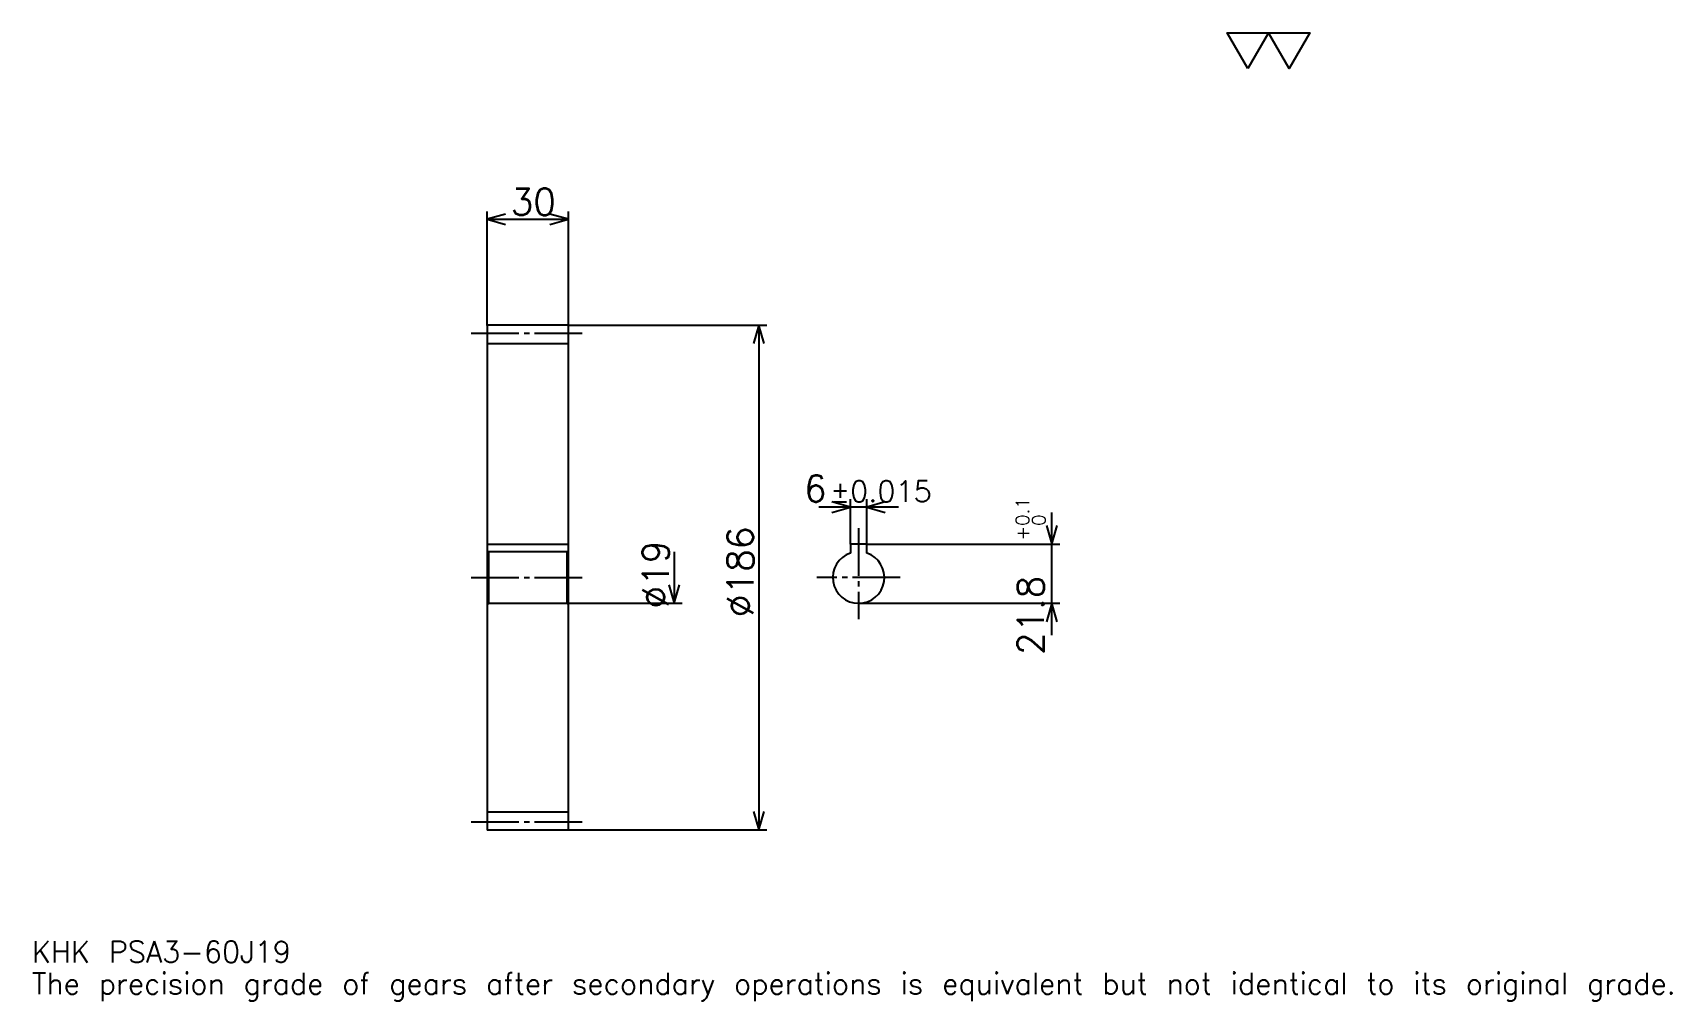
# Model space of a CAD drawing. Extents: x 20 to 624, y 7 to 364.
import ezdxf

# ---------------------------------------------------------------- set-up
doc = ezdxf.new("R2010")
doc.units = 0
doc.linetypes.add('DASHDOT', pattern=[23.380436, 17.535326, -1.94837, 1.94837, -1.94837])
doc.layers.get('0').update_dxf_attribs({"linetype": 'CONTINUOUS'})
doc.layers.add('DASHDOT', color=6, linetype='DASHDOT')
doc.styles.add('KANJI', font='TXT', dxfattribs={"bigfont": 'BIGFONT'})

msp = doc.modelspace()

# ---------------------------------------------------------------- linework, layer by layer
at = {"color": 5}
for p, q in [((187.225555, 256.210602), (187.225555, 298.100555)), ((217.225555, 256.210602), (217.225555, 298.100555)), ((187.225555, 295.177979), (217.225555, 295.177979)), ((187.225555, 256.110596), (187.225555, 256.210602)), ((217.125549, 256.210602), (217.225555, 256.210602)), ((217.225555, 256.210602), (290.289429, 256.210602)), ((217.225555, 256.110596), (217.225555, 256.210602)), ((287.366852, 256.210602), (287.366852, 70.210602)), ((338.834229, 189.149185), (309.453796, 189.149185)), ((321.144043, 175.510605), (321.144043, 192.071747)), ((327.144043, 175.510605), (327.144043, 192.071747)), ((395.336975, 142.020386), (395.336975, 187.200821)), ((327.144043, 175.510605), (398.259521, 175.510605)), ((256.192932, 172.710602), (256.192932, 153.710602)), ((217.225555, 153.710602), (259.115509, 153.710602)), ((324.144043, 153.710602), (398.259521, 153.710602)), ((217.125549, 70.210602), (217.225555, 70.210602)), ((217.225555, 70.210602), (290.289429, 70.210602))]:
    msp.add_line(p, q, dxfattribs=at)
at = {"color": 4}
for p, q in [((187.225555, 249.460602), (217.225555, 249.460602)), ((187.225555, 175.510605), (217.225555, 175.510605)), ((217.225555, 173.210602), (216.725555, 172.710602)), ((187.225555, 153.210602), (187.725555, 153.710602)), ((217.225555, 153.210602), (216.725555, 153.710602)), ((187.225555, 76.960602), (217.225555, 76.960602))]:
    msp.add_line(p, q, dxfattribs=at)
at = {"color": 7}
msp.add_lwpolyline([(467.608704, 350.706512), (460.010071, 363.877502), (490.404633, 363.877502), (482.806, 350.706512), (475.207336, 363.877502), (467.608704, 350.706512)], dxfattribs=at)
at = {"color": 5}
for points in [[(194.044846, 297.126343), (187.225555, 295.177979), (194.044846, 293.229614)], [(210.406265, 293.229614), (217.225555, 295.177979), (210.406265, 297.126343)], [(289.315247, 249.391312), (287.366852, 256.210602), (285.418488, 249.391312)], [(314.324738, 187.200821), (321.144043, 189.149185), (314.324738, 191.097565)], [(333.963318, 191.097565), (327.144043, 189.149185), (333.963318, 187.200821)], [(393.388611, 182.329895), (395.336975, 175.510605), (397.285339, 182.329895)], [(254.244568, 160.529892), (256.192932, 153.710602), (258.141327, 160.529892)], [(397.285339, 146.891312), (395.336975, 153.710602), (393.388611, 146.891312)], [(285.418488, 77.029892), (287.366852, 70.210602), (289.315247, 77.029892)]]:
    msp.add_lwpolyline(points, dxfattribs=at)
at = {"color": 4}
for points in [[(187.225555, 153.210602), (187.225555, 70.3106), (187.325562, 70.210602), (217.125549, 70.210602), (217.225555, 70.3106), (217.225555, 256.110596), (217.125549, 256.210602), (187.325562, 256.210602), (187.225555, 256.110596), (187.225555, 153.210602)], [(327.144043, 172.224487), (327.144043, 175.510605), (321.144043, 175.510605), (321.144043, 172.224487)], [(187.225555, 173.210602), (187.725555, 172.710602), (187.725555, 153.710602), (216.725555, 153.710602), (216.725555, 172.710602), (187.725555, 172.710602)]]:
    msp.add_lwpolyline(points, dxfattribs=at)
msp.add_arc((324.144043, 163.210602), 9.5, 108.408480326, 71.591519674, dxfattribs=at)
at = {"layer": 'DASHDOT', "color": 7}
for p, q in [((181.380447, 253.210602), (223.070663, 253.210602)), ((324.144043, 181.355713), (324.144043, 147.865494)), ((181.380447, 163.210602), (223.070663, 163.210602)), ((339.489136, 163.210602), (308.79892, 163.210602)), ((181.380447, 73.210602), (223.070663, 73.210602))]:
    msp.add_line(p, q, dxfattribs=at)

# ---------------------------------------------------------------- texts
at = {"color": 7, "style": 'KANJI'}
for s, height, p in [('30', 9.741848, (195.893356, 296.736694)), ('6', 9.741848, (304.034912, 191.097565)), ('%%p0.015', 7.793478, (313.678162, 191.097565)), ('KHK PSA3-60J19', 7.793478, (19.483696, 21.432066)), ('The precision grade of gears after secondary operations is equivalent but not identical to its original grade.', 7.793478, (19.483696, 9.741848))]:
    msp.add_text(s, height=height, dxfattribs=at).set_placement(p)
for s, height, p in [('0.1', 4.870924, (386.958984, 182.275116)), ('+', 4.870924, (386.958984, 176.819672)), ('0', 4.870924, (392.998901, 182.275116)), ('%%c186', 9.741848, (285.418488, 148.597839)), ('%%c19', 9.741848, (254.244568, 151.763931)), ('21.8', 9.741848, (392.414398, 134.653107))]:
    msp.add_text(s, height=height, rotation=90, dxfattribs=at).set_placement(p)

doc.saveas('drawing.dxf')
